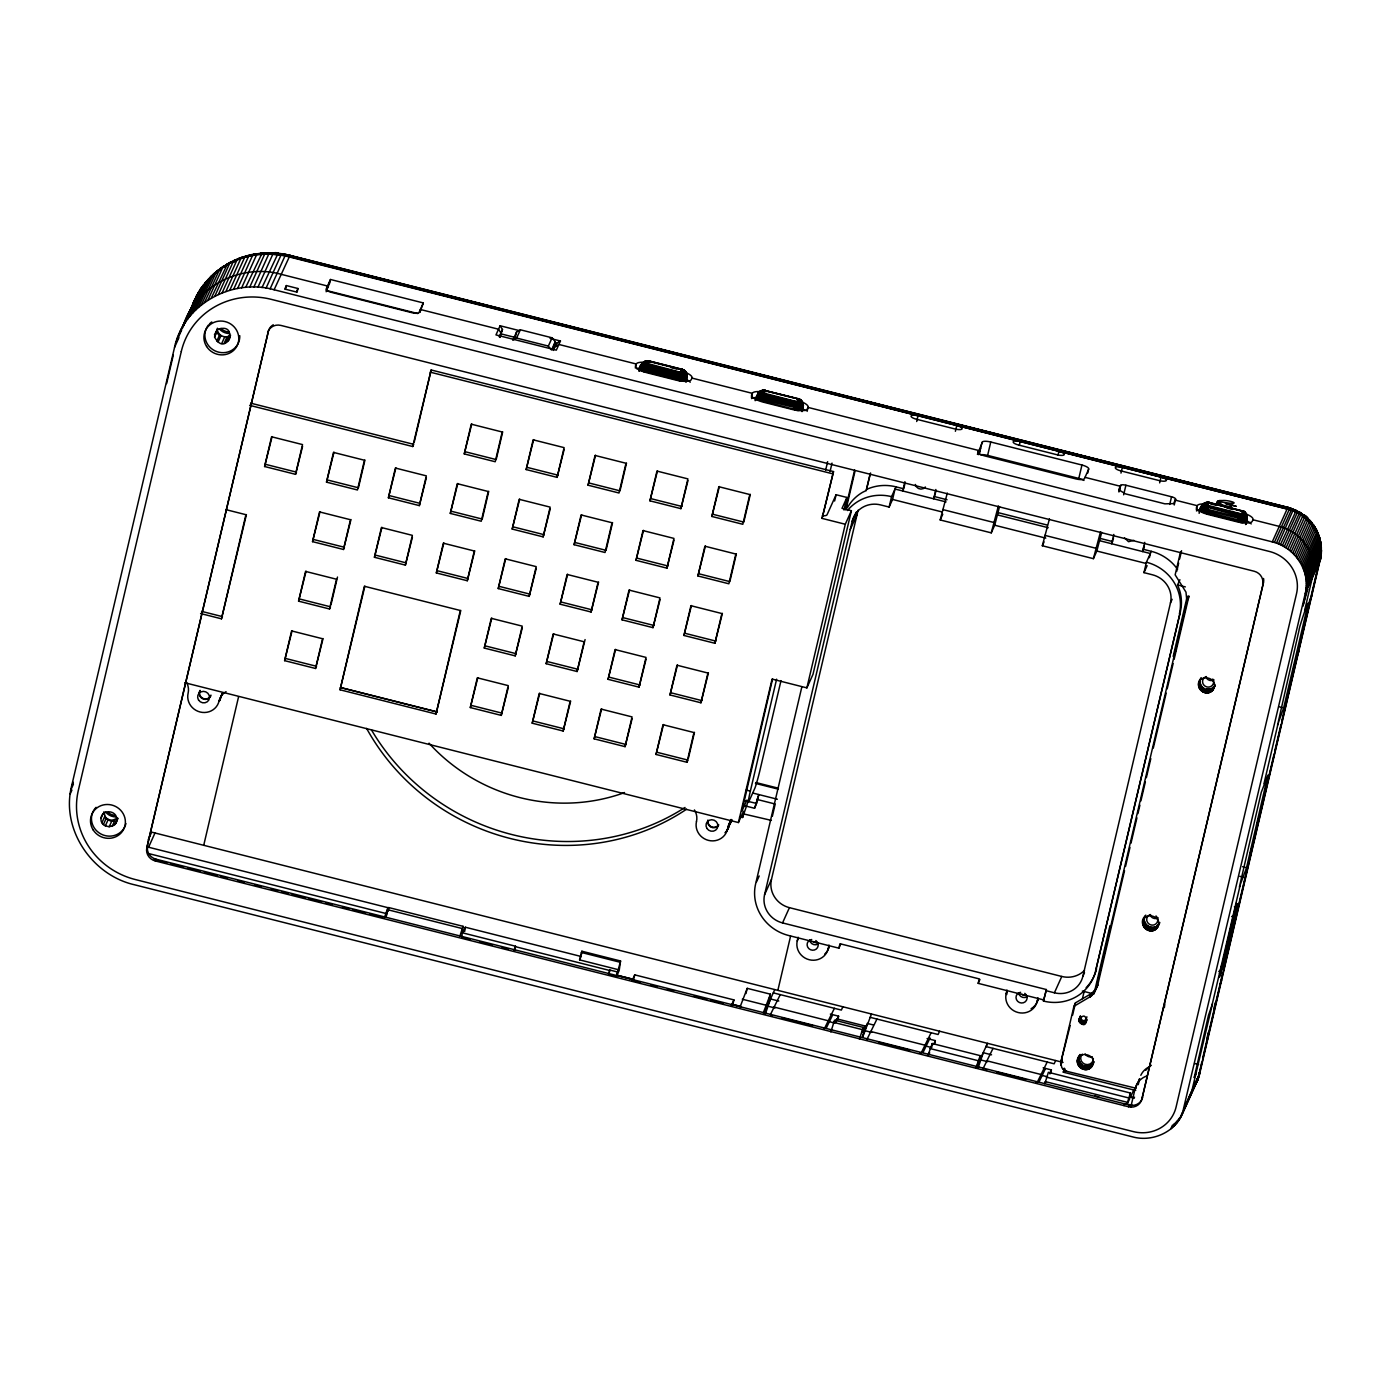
<?xml version="1.0" encoding="UTF-8"?>
<svg xmlns="http://www.w3.org/2000/svg" width="1391" height="1391" viewBox="0 0 1391 1391"><rect width="100%" height="100%" fill="white"/><g stroke="black" fill="none" stroke-linecap="round" stroke-linejoin="round"><path stroke-width="1.5" d="M1182.141 1114.504L1305.297 593.314C1310.826 570.919 1294.604 547.046 1272.504 541.934L274.114 289.763C232.54 277.835 183.595 304.194 174.553 347.35L71.584 786.176C60.717 829.192 91.98 875.182 134.51 884.78L1132.9 1136.951C1151.87 1142.063 1174.004 1132.726 1182.141 1114.504L1197.825 1079.729L1201.702 1062.446M1320.581 543.29C1317.729 532.005 1323.502 552.192 1320.094 560.643L1305.245 593.522M290.25 256.57L290.024 255.318L274.114 289.763M1320.094 560.643L1320.876 548.836L1321.154 552.453L1306.305 585.35M1320.146 540.543L1321.05 545.794L1305.993 579.125M1306.184 587.419L1321.05 554.522L1320.824 546.072L1320.841 557.269L1321.294 553.322M1321.154 544.75C1321.346 555.478 1320.615 545.568 1320.598 541.429M1199.981 1072.131L1196.99 1081.607L1192.765 1088.684M1319.85 557.061L1320.285 560.086L1320.946 556.139M1320.389 558.939L1199.129 1076.06L1198.729 1072.913M1321.05 545.794L1319.52 537.813L1320.598 542.925C1316.651 526.667 1303.576 512.862 1287.127 508.984L288.963 256.866C270.567 252.206 250.589 253.718 233.271 261.578L218.422 294.475M1290.831 509.906L1290.952 508.219L1289.214 509.558L285.19 255.475L268.915 253.736L253.823 287.12M1292.795 553.218L1307.644 520.321C1309.853 518.321 1304.306 513.679 1302.498 515.348M1194.33 1084.371L1194.208 1086.354L1199.233 1074.878M1304.115 570.971L1318.981 538.074L1317.938 532.84L1316.425 531.71M1196.99 1081.607L1196.956 1078.773M1304.741 572.97L1319.59 540.091L1317.938 532.84M1286.066 547.88L1301.385 513.244L1300.342 513.853M639.043 371.327C638.625 365.624 644.902 358.356 650.258 361.677C645.424 360.582 638.33 363.538 639.512 371.101M648.71 362.043L650.275 361.312L681.225 369.119L680.929 371.084M1199.981 509.332C1201.007 504.377 1205.493 501.525 1210.187 502.951L1241.137 510.758C1243.867 510.184 1241.867 514.948 1239.868 513.592L1206.136 504.95L1202.172 506.411L1199.946 509.871L1205.041 512.983L1237.677 521.295C1247.779 527.189 1250.909 511.801 1241.346 510.601L1210.326 502.707C1203.928 500.83 1199.146 507.054 1199.146 513.349M649.545 361.086L682.39 369.45C691.24 372.075 686.406 385.394 677.556 379.813L646.606 371.988C637.408 372.527 639.391 361.504 647.441 363.468L649.319 361.104M640.312 366.581L639.825 368.389M641.077 365.433L640.642 367.693L645.268 370.145L677.886 378.439C680.894 380.247 689.953 379.326 686.267 374.509M647.441 363.468L679.747 372.127C684.216 373.205 679.677 366.668 682.998 369.71C690.179 372.632 684.146 379.1 678.599 375.726L646.241 367.502L642.068 364.494L644.155 361.834L647.841 361.243L681.207 369.502C689.101 369.745 684.615 377.987 678.947 374.509L647.997 366.685C643.494 367.068 641.373 361.208 646.763 360.912M681.799 369.241L686.406 372.632L686.354 381.099M755.887 397.722L759.364 391.497L765.606 390.402L759.017 391.845L756.252 398.313L760.981 400.817L793.618 409.128C803.459 415.266 807.249 399.287 797.078 398.608L766.128 390.784C760.807 388.611 753.852 396.139 763.711 397.217L794.661 405.042L800.886 405.476L802.763 402.451L800.399 399.721L797.078 398.608L799.077 399.026C805.093 401.477 799.303 406.555 795.009 403.825L762.877 395.67L759.347 393.114L760.216 391.149L763.902 390.558L795.2 398.295M765.78 390.715L764.476 390.749L763.572 393.027L795.808 401.443C799.164 402.834 797.06 396.904 799.077 399.026M1200.45 508.045L1201.494 509.801L1207.058 512.097L1239.729 520.286L1245.397 520.443L1247.31 515.87L1245.919 513.575L1242.632 512.044M1242.285 510.862C1245.658 509.523 1250.3 521.451 1238.72 517.191L1207.771 509.384C1201.198 509.836 1200.989 501.786 1207.492 502.516C1210.587 506.48 1199.859 504.933 1200.311 510.48M1247.292 519.104L1246.962 515.313L1244.058 513.54M1135.578 1088.127L1066.01 1071.122L1061.855 1067.819L1060.707 1062.794L1073.922 1006.319L1091.205 996.13L1096.004 988.966L1186.923 601.503L1185.984 592.149L1175.152 574.848L1180.472 552.14M1321.363 549.932L1321.05 554.522M1321.294 553.879L1321.45 550.471M1301.663 565.146L1316.808 531.901L1316.738 530.232L1314.425 528.563C1309.296 518.53 1297.612 510.393 1287.127 508.984L1272.278 541.881M1077.416 1061.489C1077.66 1049.962 1096.786 1053.978 1092.874 1064.619C1087.658 1076.408 1071.018 1065.054 1079.677 1055.108M1142.741 922.789C1143.002 911.244 1162.128 915.278 1158.199 925.919C1153.209 937.986 1135.386 925.311 1145.349 915.73M1144.376 918.547C1142.933 926.928 1156.112 931.031 1159.503 923.137M1198.59 684.772C1198.833 673.244 1217.96 677.278 1214.047 687.919C1208.831 699.69 1192.191 688.336 1200.85 678.391M1300.672 563.268L1315.521 530.371L1315.364 527.728L1312.982 524.72L1317.433 534.144L1302.585 567.041M1291.213 551.775L1306.062 518.878L1306.062 516.722L1304.932 516.739M1217.229 501.508C1219.055 506.237 1227.992 507.628 1231.73 507.054C1228.253 505.698 1220.133 506.341 1219.942 501.751C1253.326 507.611 1217.281 494.257 1216.534 504.481M1236.077 903.472L1235.799 905.385M1308.253 520.582L1310.079 520.564L1313.226 526.789L1313.817 525.294M686.285 379.587L685.798 375.535L681.486 372.075L685.45 375.9L685.867 380.021M802.346 408.902L801.859 404.851L797.547 401.39L801.529 405.216L801.929 409.337L802.468 401.947L798.434 399.426M1246.406 521.069L1245.919 517.017L1241.607 513.557L1245.588 517.365L1245.988 521.503M1320.859 555.548L1321.207 552.749M685.085 380.334L684.807 376.161L681.242 372.232C683.537 373.953 684.668 369.571 681.938 369.623M801.146 409.667L800.886 405.476L797.304 401.547C799.999 403.32 800.66 398.122 797.269 398.817M1060.829 1062.063L1060.655 1063.541L1062.22 1060.046M1078.842 1020.107C1088.997 1005.849 1088.058 1035.478 1078.842 1020.107L1080.511 1015.882L1078.947 1019.377M1245.206 521.816L1244.945 517.626L1241.363 513.696L1242.945 514.044L1243.032 511.158M801.233 400.452L803.25 406.415L802.416 410.415M147.411 846.928L387.933 907.68L386.402 915.852M388.245 911.053L388.75 907.558L463.029 926.319L461.708 937.343L469.828 939.394M464.698 931.431L465.307 927.223L581.108 956.486L579.578 959.877L618.265 969.666L620.56 960.99L581.873 951.218L579.578 959.877M581.368 954.73L581.873 951.218M620.56 960.99L619.186 970.466L617.03 975.247L632.766 979.212L617.1 975.265L617.378 973.77L616.196 976.378L618.265 969.666M739.525 817.126A11.997 11.441 24.3 0 1 742.62 817.491L743.542 811.196L738.412 822.55L184.742 682.72M830.862 1031.931L834.548 1020.159L863.185 1027.393L862.42 1032.661L865.393 1026.071L836.756 1018.838L835.278 1022.124M979.09 454.474L979.542 451.31L978.934 452.701M931.692 1047.388L932.248 1043.528L980.22 1055.647L979.386 1061.42M1130.396 1093.03L1126.884 1104.384L1129.492 1099.342L1130.396 1093.03L1048.379 1072.305L1044.867 1083.676L1045.649 1081.92M683.972 380.525L683.433 374.996L681.016 372.266M800.034 409.841L799.495 404.312L797.095 401.582M1244.11 521.99L1243.554 516.478L1241.155 513.731M1303.576 514.74L1304.41 517.504L1305.853 518.008M1280.398 544.75L1296.29 510.41L1287.37 508.497M682.598 380.56L682.755 376.335L680.755 372.266L682.668 372.736M798.66 409.876L798.817 405.65L796.817 401.582L798.73 402.051M1242.719 522.025L1242.893 517.817L1240.876 513.748L1242.789 514.218M1298.759 651.736L1296.986 656.135L1317.155 570.362M1312.026 595.209L1310.235 599.608M1208.362 1037.025L1206.571 1041.407M1221.628 980.499L1219.855 984.88M681.016 380.439L680.425 372.249M797.078 409.771L796.504 401.564M1241.137 521.921L1240.563 513.714M1194.208 1086.354L1195.669 1081.242M1303.506 516.148L1299.072 513.853L1298.881 511.662L1301.385 513.244M1188.505 598.026L1187.079 600.79M679.312 380.195L680.095 372.197M795.374 409.51L796.156 401.512M1239.433 521.66L1240.216 513.679M1235.486 906.967L1219.333 977.299L1223.245 966.102L1237.573 903.646L1233.174 916.825L1231.626 916.443M166.607 383.603L173.284 355.14M1263.55 578.482A11.198 10.676 24.3 0 1 1263.445 582.673L1141.889 1099.099A11.198 10.676 24.3 0 1 1128.623 1106.784L155.218 860.925A11.198 10.676 24.3 0 1 146.82 847.78L268.359 331.336A11.198 10.676 24.3 0 1 273.262 324.781M146.82 847.78L268.359 331.336M285.451 289.398L286.355 285.572L297.952 288.511L297.065 292.336M200.582 613.535L221.482 618.821L245.911 514.687L225.725 509.593M221.482 618.821L246.416 514.583M264.603 466.524L271.575 436.774L302.525 444.581L295.553 474.331L264.603 466.524L272.097 436.583M326.172 291.762L327.528 286.024L281.104 274.305C240.852 262.882 193.488 286.894 182.534 328.067M329.424 283.955L330.136 280.982M203.712 845.363L238.522 696.978M295.553 474.331L302.577 446.372M284.616 660.655L291.588 630.905L322.538 638.73L315.566 668.48L284.616 660.655L292.11 630.714M298.578 601.155L305.551 571.405L336.5 579.23L329.528 608.98L298.578 601.155L306.072 571.214M312.54 541.655L319.513 511.905L350.462 519.73L343.49 549.48L312.54 541.655L320.034 511.714M326.502 482.155L333.475 452.405L364.425 460.23L357.452 489.98L326.502 482.155L333.996 452.214M315.566 668.48L323.06 638.539M330.971 604.824L337.491 577.056M343.49 549.48L350.984 519.521M364.946 460.021L358.426 487.789L327.476 479.982M419.682 312.453L420.378 309.48L498.534 329.215L500.934 332.971L499.873 337.439L502.481 329.511L500.099 325.755L495.961 334.918L556.313 350.149L560.451 341.004L550.036 338.378M340.065 689.797L364.355 586.254L460.317 610.493L436.026 714.035L340.065 689.797L364.859 586.202M374.44 557.287L381.412 527.537L412.362 535.361L405.39 565.111L374.44 557.287L381.934 527.345M388.402 497.787L395.374 468.037L426.324 475.861L419.352 505.611L388.402 497.787L395.896 467.845M249.632 405.337L412.727 446.528L431.158 369.971L833.522 471.584L822.064 518.391L845.276 524.251L851.396 510.723L842.007 508.358L846.928 497.456L836.095 494.727L827.036 514.792A7.998 2.347 13.2 0 1 822.307 515.696M414.188 442.268L431.158 369.971M405.39 565.111L412.414 537.152M419.352 505.611L426.376 477.652M436.339 572.936L443.329 543.185L474.279 550.992L467.289 580.742L436.339 572.936L443.833 542.977M450.301 513.418L457.274 483.668L488.224 491.492L481.251 521.242L450.301 513.418L457.795 483.477M464.264 453.918L471.236 424.168L502.186 431.992L495.213 461.742L464.264 453.918L471.758 423.977M515.522 336.448L516.565 331.98L520.373 329.789L552.088 337.804L555.252 341.751L552.644 349.663M384.333 917.799L387.933 907.68M436.026 714.035L460.804 610.423M467.289 580.742L474.783 550.801M488.745 491.301L482.242 519.069L451.293 511.245M502.707 431.801L496.187 459.569L465.237 451.745M470.314 707.567L477.304 677.817L508.254 685.624L501.264 715.391L470.314 707.567L477.826 677.626M484.277 648.067L491.266 618.317L522.216 626.124L515.226 655.874L484.277 648.067L491.771 618.126M498.239 588.567L505.229 558.817L536.178 566.624L529.189 596.374L498.239 588.567L505.733 558.608M512.201 529.067L519.191 499.317L550.14 507.124L543.151 536.874L512.201 529.067L519.695 499.108M526.163 469.567L533.136 439.817L564.103 447.624L557.113 477.374L526.163 469.567L533.657 439.608M555.948 346.168L556.643 343.194L560.451 341.004M501.264 715.391L508.306 687.415M515.226 655.874L522.268 627.915M529.189 596.374L536.231 568.415M543.151 536.874L550.193 508.915M557.113 477.374L564.155 449.415M532.214 723.198L539.204 693.448L570.154 701.273L563.181 731.023L532.214 723.198L539.725 693.257M546.176 663.698L553.166 633.948L584.116 641.773L577.126 671.523L546.176 663.698L553.688 633.757M560.138 604.198L567.128 574.448L598.078 582.255L591.088 612.005L560.138 604.198L567.65 574.257M574.1 544.698L581.09 514.948L612.04 522.755L605.05 552.505L574.1 544.698L581.612 514.757M588.063 485.198L595.052 455.448L626.002 463.255L619.012 493.005L588.063 485.198L595.557 455.24M635.322 367.989L636.261 364.007A14.379 4.225 13.2 0 1 643.929 362.303M563.181 731.023L570.675 701.064M577.126 671.523L585.089 639.582M591.088 612.005L598.599 582.064M612.562 522.564L606.041 550.332L575.092 542.525M626.506 463.064L620.003 490.832L589.054 483.007M514.444 950.679L515.487 946.21L462.751 932.892L465.307 927.223M594.131 738.83L601.103 709.08L632.053 716.904L625.081 746.654L594.131 738.83L601.625 708.888M608.076 679.33L615.065 649.58L646.015 657.404L639.043 687.154L608.076 679.33L615.587 649.388M622.038 619.83L629.028 590.08L659.977 597.904L653.005 627.654L622.038 619.83L629.549 589.888M636 560.33L642.99 530.58L673.94 538.404L666.95 568.154L636 560.33L643.511 530.388M649.962 500.83L656.952 471.08L687.902 478.887L680.912 508.654L649.962 500.83L657.474 470.888M685.972 382.299L687.189 377.1M625.081 746.654L632.105 718.695M639.043 687.154L646.067 659.195M653.005 627.654L660.03 599.695M666.95 568.154L673.992 540.177M680.912 508.654L687.954 480.677M656.03 754.461L663.003 724.711L693.953 732.535L686.98 762.285L656.03 754.461L663.524 724.52M669.993 694.961L676.965 665.211L707.915 673.035L700.942 702.785L669.993 694.961L677.487 665.02M683.955 635.461L690.927 605.711L721.877 613.535L714.904 643.285L683.955 635.461L691.449 605.52M697.917 575.961L704.889 546.211L735.839 554.035L728.867 583.785L697.917 575.961L705.411 546.02M711.862 516.461L718.851 486.711L749.801 494.535L742.829 524.285L711.862 516.461L719.373 486.52M608.841 974.517L609.884 970.049L617.239 971.909M751.383 397.304L752.322 393.323A14.379 4.225 13.2 0 1 759.99 391.619M755.104 400.66L758.408 392.384L762.216 390.332L764.841 390.645L761.051 390.628L757.991 394.47M755.574 400.434L758.13 393.809L763.503 392.801M633.531 979.96L634.731 974.865L733.909 999.903L733.109 1003.311M688.423 758.13L694.474 732.344M700.942 702.785L708.436 672.844M714.904 643.285L722.398 613.344M736.361 553.844L729.84 581.612L698.891 573.788M750.323 494.327L743.802 522.094L712.853 514.287M802.033 411.614L803.407 405.059L802.329 403.842M807.11 411.371L808.049 407.389A14.379 4.225 13.2 0 0 803.32 402.573M738.412 822.55L772.075 679.086L806.884 687.884L813.005 674.339L851.396 510.723M772.561 679.017L741.925 811.057L746.967 800.016M780.994 680.634L760.182 769.327A15.979 0.887 -75.8 0 1 754.722 788.558L748.827 801.633A15.979 0.887 -75.8 0 1 750.358 791.114L776.613 679.173M825.663 470.088L827.645 461.656M830.044 471.549L832.027 463.099M822.064 518.391L833.522 471.584M744.359 805.685L754.548 808.275L758.808 794.557L756.721 803.476L744.62 800.573M834.617 501.021L836.095 494.727M801.738 687.363L755.643 883.824A43.956 41.956 24.3 0 0 788.61 935.482L838.895 948.175L840.668 944.263M772.335 816.308L775.222 804.033L756.652 799.338M843.972 510.045L846.928 497.456M845.311 509.732L854.613 470.054M845.971 509.715L854.891 471.671M806.884 687.884L845.276 524.251M1179.916 579.717L1177.551 584.933L1179.464 589.819A43.956 41.956 24.3 0 1 1180.368 611.71L1095.621 970.901A43.956 41.956 24.3 0 1 1043.459 1001.051L1046.397 989.557L782.542 922.911A23.977 22.882 24.3 0 1 764.563 894.743L852.161 521.364L856.473 511.836M764.563 894.743L771.449 879.495L858.091 510.201M745.993 993.539L747.21 988.34L770.423 994.182L767.554 1005.171M847.275 507.871A43.956 41.956 24.3 0 1 862.594 492.31L866.21 490.536L870.07 474.053M866.21 490.536L870.557 472.975M765.293 1014.126L770.527 998.981L778.786 1001.051M852.161 521.364A23.977 22.882 24.3 0 1 880.607 504.916L889.127 507.054L891.561 496.657L895.995 486.85L903.733 488.797L905.037 483.216M889.127 507.054L892.57 499.439L895.004 489.023L946.071 501.925M777.847 990.375L790.592 936.108M916.704 421.508L918.043 415.77A6.399 1.878 13.2 0 0 911.07 415.944A6.399 1.878 13.2 0 0 916.478 419.247L955.165 429.019A6.399 1.878 13.2 0 0 962.137 428.845A6.399 1.878 13.2 0 0 956.73 425.542L955.391 431.28M824.62 954.226A15.979 15.249 24.3 0 0 829.158 946.61L828.184 948.784A15.979 15.249 24.3 0 1 809.214 959.738A15.979 15.249 24.3 0 1 797.234 940.959L798.104 937.238M902.742 490.971L904.932 481.686M935.882 489.493L933.691 498.795L935.987 491.04M828.184 948.784L829.053 945.063M838.895 948.175L839.955 943.724L979.229 978.899L978.186 983.35L1043.946 999.973M999.555 506.55L994.704 525.224L991.261 532.857L940.194 519.956L947.306 493.057M836.061 1021.811L836.756 1018.838M837.747 1019.881L838.617 1016.178L830.357 1014.091M977.421 454.37L982.568 441.729A7.998 2.347 13.2 0 1 990.757 442.008L1081.955 465.029A7.998 2.347 13.2 0 1 1088.701 468.541L1087.797 472.992M978.377 454.631L980.655 448.163M979.334 453.744L982.046 442.234M980.429 454.787A7.998 2.347 13.2 0 1 987.627 455.396L990.757 442.008M863.255 1034.382L862.559 1037.356L871.479 1014.039M864.698 1029.044L865.393 1026.071M991.261 532.857L998.373 505.959M1019.29 445.381L1020.177 441.556A6.399 1.878 13.2 0 0 1013.204 441.747A6.399 1.878 13.2 0 0 1018.612 445.05L1057.299 454.822A6.399 1.878 13.2 0 0 1064.271 454.631A6.399 1.878 13.2 0 0 1058.864 451.327L1057.977 455.153M1101.689 532.353L1096.838 551.027L1093.396 558.66L1042.328 545.759L1049.457 518.86M929.24 1054.1L929.588 1052.622L928.214 1055.665M934.474 1044.311L935.343 1040.607L927.084 1038.521M1083.989 480.434A7.998 2.347 13.2 0 0 1078.807 478.417L1081.955 465.029M1093.396 558.66L1100.524 531.762M1055.63 1060.533L1054.152 1063.802L986.063 1046.606L987.54 1043.337L976.186 1067.784M978.099 1067.819L983.315 1052.726L991.557 1054.813M1120.972 473.096L1122.328 467.359A6.399 1.878 13.2 0 0 1115.339 467.532A6.399 1.878 13.2 0 0 1120.746 470.853L1159.433 480.625A6.399 1.878 13.2 0 0 1166.406 480.434A6.399 1.878 13.2 0 0 1161.016 477.13L1159.659 482.868M1118.92 491.979L1120.659 485.372A4.799 1.408 13.2 0 1 1125.893 485.233L1171.535 496.778A4.799 1.408 13.2 0 1 1175.586 499.247L1174.23 504.985M1119.303 491.11L1120.659 485.372M1031.079 1008.753A15.979 15.249 24.3 0 0 1038.086 999.381L1037.095 1001.555A15.979 15.249 24.3 0 1 1018.125 1012.526A15.979 15.249 24.3 0 1 1006.145 993.748L1007.014 990.027M1113.843 534.44L1111.67 543.742L1150.357 553.514L1149.383 557.687M1099.29 540.612L1111.67 543.742L1113.513 537.848M1123.65 494.813L1125.893 485.25M1037.095 1001.555L1037.964 997.851M1144.776 542.351L1142.62 551.566L1144.393 546.002L1143.402 548.176M1043.459 1001.051L1046.397 989.557M1045.91 990.635L1054.413 992.791A23.977 22.882 24.3 0 0 1082.859 976.343L1170.457 602.964A23.977 22.882 24.3 0 0 1152.496 574.796L1143.976 572.64L1146.41 562.225L1151.331 551.34L1143.593 549.375M1169.744 504.429L1171.535 496.778M1050.535 1073.626L1051.405 1069.922L1043.146 1067.836M1070.166 1025.55L1060.707 1062.794M1072.583 1015.221L1075.486 1002.841L1092.196 993.087L1096.803 987.523M1176.716 571.371L1178.664 563.112M1179.62 558.973L1181.568 550.714M1135.786 1090.214A7.998 7.633 24.3 0 1 1133.717 1089.97L1063.315 1072.183L1064.254 1068.149M1196.312 509.662L1197.251 505.698A14.379 4.225 13.2 0 1 1204.902 503.994M1082.459 998.651L1084.371 990.496M1200.05 510.845L1202.467 504.55L1205.475 504.064M1200.468 510.41L1201.737 505.663L1204.989 503.246L1200.868 507.385M1095.621 970.901L1180.368 611.71M1086.875 1016.786L1085.919 1020.855L1080.685 1020.994M1094.456 991.922L1110.001 925.624M1173.187 656.378L1187.271 596.183M1097.412 986.375L1124.537 870.662M1125.528 866.437L1129.979 847.415M1130.987 843.189L1136.934 817.821M1137.925 813.596L1139.907 805.146M1140.898 800.903L1145.367 781.898M1146.358 777.656L1150.809 758.634M1153.295 748.08L1166.18 693.118M1167.171 688.893L1173.135 663.542M1174.126 659.317L1188.766 596.861M1217.647 501.021L1216.951 503.994L1220.116 503.299M1217.734 503.646L1218.429 500.656M1218.812 503.403L1219.507 500.43M1219.246 504.742L1219.942 501.751M1219.803 504.464L1220.829 500.325M1245.588 524.529L1246.545 519.695M1246.075 524.303L1246.945 517.956M1130.866 1106.784L1135.108 1088.701L1139.629 1078.686L1138.238 1084.632M1141.889 1099.099L1263.445 582.673M1195.843 1074.095L1194.173 1077.66L1208.501 1015.204L1212.413 1004.006L1191.287 1093.256L1184.906 1106.106M1212.222 1004.319L1240.077 885.615M1263.967 783.724L1277.964 724.085M1304.602 610.562L1312.235 578.065C1317.92 555.531 1301.541 531.432 1279.268 526.407L1252.961 519.765A14.379 4.225 13.2 0 0 1246.006 513.975M1283.65 707.932L1306.792 609.275C1312.217 588.254 1298.446 629.062 1299.09 630.036L1277.547 725.094L1283.65 707.932L1279.668 706.924M1246.527 867.723L1267.914 775.135L1261.237 792.418L1239.381 887.006L1246.527 867.723L1242.563 866.715M1206.884 1038.573L1208.362 1032.244M1213.821 1009.014L1215.299 1002.668M1229.175 943.533L1230.67 937.204M1249.987 854.839L1251.483 848.51M1256.925 825.28L1258.42 818.934M1265.358 789.375L1266.836 783.029M1293.091 671.105L1294.586 664.759M1308.462 605.624L1309.939 599.295M1202.693 1058.238L1222.515 973.752M1223.506 969.527L1230.931 937.847M1231.922 933.622L1237.868 908.288M1238.859 904.063L1253.239 842.807M1254.23 838.582L1258.681 819.577M1261.168 809.023L1274.052 754.113M1275.043 749.888L1280.989 724.537M1281.98 720.312L1286.432 701.307M1287.423 697.082L1289.405 688.632M1290.396 684.407L1296.342 659.073M1318.146 566.137L1320.129 557.704M1199.894 1071.522L1320.302 558.33M646.606 371.988L648.797 364.303L644.902 371.501M677.556 379.813L679.747 372.127M762.668 401.321L764.859 393.618L760.981 400.817M793.618 409.128L795.808 401.443M1206.727 513.47L1208.918 505.785L1205.041 512.983M1237.677 521.295L1239.868 513.592M214.44 334.762L217.379 329.615C240.069 321.06 226.507 358.965 214.562 337.057L217.396 328.224M696.474 821.594A15.979 15.249 24.3 0 0 708.471 840.39A15.979 15.249 24.3 0 0 727.423 829.419L729.979 822.237A11.997 11.441 24.3 0 1 731.04 819.455M727.423 829.419L729.979 822.237M1296.29 510.41L1295.786 511.314M385.585 917.434L388.75 907.558M459.865 936.195L463.029 926.319M740.099 1006.91L747.21 988.34M763.311 1012.787L770.423 994.182M859.464 1039.199L863.185 1027.393M862.507 1036.73L867.236 1023.411L873.444 1024.976M928.336 1054.308L932.248 1043.528M975.769 1068.34L980.22 1055.647M643.355 370.928L647.876 363.973L644.781 365.503L641.999 370.302M759.416 400.243L763.937 393.288L760.842 394.818L758.06 399.617M1203.476 512.41L1207.997 505.437L1204.902 506.985L1202.12 511.784M192.723 305.446L190.393 310.645L191.071 309.637M101.021 818.221C101.908 809.51 115.627 809.736 116.757 818.325C118.461 829.314 99.769 829.227 101.021 818.221L103.23 813.318M640.921 369.641L642.955 365.972L647.65 363.833C644.659 365.346 646.606 359.313 648.78 361.33L646.154 361.017L644.068 362.616M514.044 950.366L515.487 946.21M757 398.974L759.017 395.287L763.711 393.149C760.981 394.714 762.303 388.976 764.476 390.749L763.433 390.349M608.441 974.222L609.884 970.049M1201.059 511.123L1203.093 507.437L1207.788 505.316C1202.502 505.368 1211.735 500.673 1208.501 502.429C1204.137 501.16 1203.737 507.611 1208.431 507.124L1239.381 514.948C1243.05 517.782 1248.023 511.279 1242.059 511.106M640.19 368.998L642.346 365.433L647.51 363.712C640.347 362.269 640.103 369.189 647.284 369.241L678.234 377.065C681.573 379.726 690.927 376.318 685.189 372.649L685.224 373.883M756.252 398.313L758.425 394.748L763.572 393.027C756.009 391.462 754.704 400.139 762.998 399.947L798.886 408.485L802.503 407.546L803.389 405.581L802.224 402.573M1199.164 1074.252L1197.112 1079.486M1198.173 1078.755L1199.233 1075.486M647.354 364.442L646.832 364.199M763.416 393.757L762.894 393.514M1207.475 505.907L1206.971 505.681M1199.877 1073.296L1184.836 1106.732M649.371 361.347L644.989 361.312L642.329 363.068L640.712 370.354M419.995 312.106L423.333 302.942L330.484 279.487L326.485 290.493L417.787 313.549M201.121 290.371L199.313 291.275L191.871 306.368M192.254 305.881L195.192 298.613L196.809 297.465M1197.182 1080.164L1198.294 1077.556M1197.147 1080.79L1198.277 1078.164M195.192 298.613L193.245 302.699M179.682 332.501L197.922 294.318L196.183 297.813M176.727 339.787L196.931 295.101M183.369 325.564L199.313 291.275M175.544 343.542L181.647 329.997M183.403 326.137L186.029 320.33M187.768 316.452L189.524 312.575M185.472 322.225L200.321 289.345L205.416 283.955L200.6 288.824M174.553 347.35L178.917 337.683M187.75 319.026L202.877 285.624M190.184 315.913L205.312 282.529L216.527 272.532L208.511 280.808M192.775 312.958L207.624 280.06L211.049 277.922M195.522 310.106L210.371 277.226L213.71 275.157M198.426 307.411L213.275 274.514L215.883 272.601M201.452 304.855L216.3 271.958L220.161 270.08M204.616 302.456L219.743 269.072L226.368 265.594M207.902 300.213L223.012 266.829L229.654 263.594M211.293 298.126L227.515 263.751M214.805 296.213L229.932 262.829L231.445 261.699L234.279 262.221M222.108 292.91L236.957 260.013L240.069 258.57M225.898 291.519L241.008 258.135L244.207 257.474M229.741 290.319L244.851 256.935L246.555 255.857L248.38 256.657M233.653 289.311L248.763 255.927L250.015 254.901L256.24 255.37M214.562 337.057L217.518 330.519C218.77 336.153 226.124 338.865 230.558 335.179L227.602 341.699M237.618 288.493L252.727 255.109L255.405 254.57M216.822 341.108L219.761 334.57M241.634 287.85L256.726 254.483L262.169 253.006L263.421 253.91M218.057 342.099L221.013 335.561M245.668 287.415L262.169 253.006M221.76 343.421L224.716 336.883M224.125 343.334L227.081 336.796M249.737 287.172L264.603 254.275C274.723 249.719 239.339 257.909 237.218 259.526M225.62 342.881L228.576 336.344M228.68 340.621L230.158 337.352M257.909 287.259L272.758 254.362C273.992 249.824 285.12 256.014 273.471 253.179M261.995 287.607L278.148 253.197M266.064 288.128L281.156 254.744L282.13 253.718L282.756 255.04M270.115 288.859L285.19 255.475L285.955 254.449L286.476 255.266L273.245 253.492M286.355 285.572L284.772 289.067L296.387 291.988L297.952 288.511M71.584 786.176L73.34 782.298M70.785 790.018L73.41 784.228M70.176 793.931L71.932 790.053M330.484 279.487L326.155 289.067A6.399 1.878 13.2 0 0 331.545 292.388L412.032 312.714A6.399 1.878 13.2 0 0 419.004 312.523L423.333 302.942M327.215 288.859L328.693 285.59M101.96 822.69L104.899 816.152L103.96 811.683M103.386 824.567L106.342 818.03L104.899 816.152M105.316 825.958L108.255 819.421L106.342 818.03M109.124 826.915L112.08 820.394L117.696 818.099L114.74 824.637M112.184 826.341L115.14 819.803M115.696 823.455L117.905 818.551M148.228 839.764L151.671 832.148L1063.054 1062.411M148.437 847.519L154.957 833.053M186.046 681.555A15.979 15.249 24.3 0 1 188.115 693.205A15.979 15.249 24.3 0 0 200.095 712.001A15.979 15.249 24.3 0 0 219.065 701.029L220.63 697.534A15.979 15.249 24.3 0 1 219.204 701.255M219.395 700.821A15.979 15.249 24.3 0 0 220.821 697.1L222.595 693.187M155.218 860.925L156.001 859.186A11.198 10.676 24.3 0 1 147.602 846.041M329.528 608.98L330.502 606.806L299.552 598.982M412.727 446.528L413.701 444.338L250.623 403.147M499.213 336.761L502.481 329.511M516.565 331.98L512.827 340.256L516.617 338.065L520.373 329.789M555.252 341.751L551.514 350.028L548.35 346.081L552.088 337.804M553.375 350.445L556.643 343.194M685.015 372.284A14.379 4.225 13.2 0 1 691.97 378.074L691.292 379.604A14.379 4.225 13.2 0 1 675.591 380.004L647.737 372.962A14.379 4.225 13.2 0 1 635.565 365.52L636.261 364.007L558.886 344.464L555.096 346.655M686.98 762.285L687.954 760.112L657.004 752.288M632.175 980.533L634.731 974.865M850.249 529.536L857.134 514.287M725.372 832.427A15.979 15.249 24.3 0 0 729.197 825.506L731.857 819.629A15.979 15.249 24.3 0 1 728.032 826.532M748.462 800.294L742.62 817.491M754.548 808.275L755.991 805.076M756.53 881.859L759.19 875.982M940.194 519.956L942.768 514.235M731.353 1005.571L733.909 999.903M782.542 922.911L789.427 907.662A23.977 22.882 24.3 0 1 771.449 879.495M764.424 1012.474L774.752 989.61M770.405 1014.648L780.247 994.635M1042.328 545.759L1044.05 541.951M834.409 1008.301L824.567 1028.314A3.999 1.182 13.2 0 1 824.081 1028.662M836.269 1021.377L838.617 1016.178M842.842 1006.806L841.364 1010.075L773.274 992.861M1088.701 469.167L1084.424 478.643A7.998 2.347 13.2 0 1 1075.695 478.869L984.515 455.848A7.998 2.347 13.2 0 1 977.751 451.71L978.342 450.406L808.032 407.407L807.354 408.919A14.379 4.225 13.2 0 1 791.653 409.319L763.798 402.277A14.379 4.225 13.2 0 1 751.644 394.835L752.322 393.34L691.97 378.091M876.956 1019.064L867.115 1039.077A3.999 1.182 13.2 0 0 867.236 1039.564M909.192 1050.918L909.575 1050.031M931.135 1032.731L921.294 1052.744A3.999 1.182 13.2 0 1 919.799 1053.23M1085.015 477.339L1120.259 486.241L1118.694 489.736L1125.441 493.857L1164.893 503.838L1173.621 503.612L1175.586 499.247M1143.976 572.64L1147.123 565.668M939.568 1031.235L938.09 1034.504L870.001 1017.29M933.604 1044.467L935.343 1040.607M978.186 983.35L979.96 979.438M1170.457 602.964L1172.109 599.33M1187.253 599.347L1188.836 595.852M1187.184 600.077L1188.766 596.583M977.212 1066.219L978.203 1064.045M993.035 1048.362L983.194 1068.375A3.999 1.182 13.2 0 0 983.298 1068.879M1174.039 654.483L1175.76 650.675M1252.961 519.765L1252.265 521.295A14.379 4.225 13.2 0 1 1236.582 521.695L1208.709 514.653A14.379 4.225 13.2 0 1 1196.556 507.211L1197.251 505.698L1175.186 500.117M1054.413 992.791L1061.785 976.465A23.977 22.882 24.3 0 0 1084.511 970.379M1198.99 682.564L1201.198 677.73M1198.642 684.024L1200.346 679.799M1198.607 685.52L1200.155 681.294M1198.694 686.285L1200.172 682.042M1198.868 687.015L1200.277 682.79M1199.112 687.745L1200.45 683.537M1199.425 688.441L1200.694 684.268M1199.807 689.119L1201.007 684.963M1200.259 689.745L1201.389 685.624M1200.763 690.336L1201.841 686.267M1025.254 1080.216L1025.654 1079.346L996.756 1072.044M1201.337 690.875L1202.346 686.858M1201.946 691.362L1202.902 687.397M1202.606 691.796L1203.511 687.884M1203.302 692.144L1204.171 688.302M1204.015 692.457L1205.597 688.962L1210.935 689.014L1214.986 685.78M1204.78 692.683L1206.345 689.188M1205.545 692.84L1207.11 689.345M1206.31 692.909L1207.892 689.432M1274.365 542.455L1289.214 509.558M1207.092 692.927L1208.675 689.432M1207.875 692.857L1209.44 689.38M1208.623 692.718L1210.205 689.24M1276.416 543.116L1291.265 510.236L1293.682 509.228M1209.37 692.509L1210.935 689.014M1210.083 692.231L1211.648 688.736M1210.761 691.883L1212.326 688.389M1082.859 976.343L1084.511 972.709M1211.387 691.466L1212.969 687.989M1211.978 690.997L1213.561 687.502M1278.416 543.898L1293.074 510.341M1212.517 690.475L1214.1 686.98M1213.004 689.884L1215.334 685.12M1047.197 1062.046L1037.356 1082.059A3.999 1.182 13.2 0 1 1035.878 1082.546M1073.922 1006.319L1075.486 1002.841M1282.328 545.707L1297.194 512.81L1298.481 512.896M1284.223 546.75L1299.072 513.853M1049.666 1073.765L1051.405 1069.922M1287.84 549.097L1302.689 516.2M1289.561 550.401L1304.41 517.504M1078.912 1020.872L1080.424 1016.63M1089.379 997.382L1090.944 993.887M1090.005 996.999L1091.587 993.504M1079.12 1021.603L1080.477 1017.377M1090.614 996.582L1092.196 993.087M1060.672 1064.289L1062.237 1060.794M1079.468 1022.281L1080.685 1018.108M1091.205 996.13L1092.77 992.652M1091.761 995.66L1093.343 992.183M1060.759 1065.019L1062.324 1061.542M1079.938 1022.889L1081.033 1018.803M1092.3 995.156L1094.387 991.157M1093.291 994.078L1094.856 990.601M1093.743 993.504L1095.725 989.436M1096.004 988.966L1097.76 984.776L1094.543 992.305M1080.529 1023.411L1081.52 1019.412M1081.207 1023.811L1082.094 1019.916M1081.937 1024.072L1083.519 1020.577L1087.119 1019.742L1085.554 1023.22M1294.308 554.731L1309.157 521.851L1306.062 518.878M1082.72 1024.176L1084.284 1020.698M1083.485 1024.159L1085.067 1020.664M1084.232 1023.985L1085.815 1020.49M1295.751 556.33L1310.6 523.433M1084.928 1023.672L1086.51 1020.177M1063.315 1072.183L1064.897 1068.705M1297.108 557.982L1311.956 525.085L1312.096 522.964L1310.948 522.46M1298.377 559.686L1313.226 526.789M1299.559 561.46L1314.425 528.563M1077.608 1059.994L1080.025 1054.448M1077.469 1060.742L1079.051 1057.247M1077.434 1062.237L1078.999 1057.995M1077.538 1063.002L1079.016 1058.76M1077.695 1063.732L1079.103 1059.507M1077.938 1064.463L1079.277 1060.255M1142.933 921.294L1145.767 915.104M1078.251 1065.158L1079.52 1060.968M1078.634 1065.836L1079.833 1061.681M1142.759 923.537L1144.341 920.042M1142.863 924.285L1144.428 920.807M1303.402 568.989L1318.251 536.091M1079.086 1066.462L1080.216 1062.341M1143.037 925.032L1144.602 921.538M1143.28 925.763L1144.845 922.268M1079.59 1067.053L1080.668 1062.985M1143.593 926.458L1145.158 922.963M1080.164 1067.592L1081.172 1063.559M1143.976 927.119L1145.541 923.641M1080.772 1068.079L1081.729 1064.115M1144.41 927.762L1145.993 924.267M1081.433 1068.497L1082.354 1064.584M1144.932 928.353L1146.497 924.859M1082.128 1068.862L1082.998 1065.019M1145.488 928.892L1147.071 925.398M1305.262 575.005L1320.111 542.107M1082.859 1069.157L1084.424 1065.68L1090.474 1065.454L1094.161 1061.837L1091.831 1066.601M1146.097 929.379L1147.679 925.884M1305.68 577.056L1320.528 544.159M1083.606 1069.383L1085.171 1065.906M1146.758 929.797L1148.34 926.319M1084.371 1069.54L1085.936 1066.062M1147.453 930.162L1149.036 926.667M1085.136 1069.627L1086.719 1066.149M1148.184 930.457L1149.748 926.98M1306.201 581.195L1321.05 548.297M1085.919 1069.644L1087.501 1066.149M1148.931 930.683L1150.496 927.206M1086.701 1069.575L1088.266 1066.08M1306.305 583.264L1321.154 550.367M1149.696 930.84L1151.279 927.362M1087.449 1069.436L1089.031 1065.941M1150.479 930.927L1152.044 927.432M1088.197 1069.227L1089.762 1065.732M1088.91 1068.949L1090.474 1065.454M1151.244 930.927L1152.826 927.449M1089.588 1068.601L1091.153 1065.106M1152.026 930.875L1153.591 927.38M1305.975 589.471L1320.824 556.574M1090.214 1068.184L1091.796 1064.689M1305.662 591.505L1320.511 558.608M1090.805 1067.714L1092.387 1064.219M1152.791 930.735L1154.356 927.241M1091.344 1067.175L1092.926 1063.698M1153.522 930.509L1155.104 927.032M1154.234 930.231L1155.817 926.754M1154.913 929.883L1156.495 926.406M1155.556 929.484L1157.121 925.989M1156.147 928.997L1157.712 925.519M1156.669 928.475L1158.251 924.998M1157.156 927.901L1158.738 924.406M1157.573 927.275L1159.781 922.442M1123.98 1105.602L1124.763 1103.863M1134.326 1098.177L1130.448 1097.203L1133.717 1089.97M1128.623 1106.784L1129.405 1105.045A11.198 10.676 24.3 0 0 1142.672 1097.36M1170.735 1128.988L1172.491 1125.128M1172.335 1127.649L1174.074 1123.789M1173.848 1126.241L1175.586 1122.363M1175.291 1124.745L1177.029 1120.885M1176.647 1123.198L1178.386 1119.32M1177.916 1121.563L1179.672 1117.703M1188.401 1098.351L1191.896 1090.614M1179.116 1119.894L1182.611 1112.157M1184.315 1108.731L1199.164 1075.834M1180.211 1118.155L1198.538 1077.799M797.234 940.959L798.208 938.786M1006.145 993.748L1007.136 991.557A15.979 15.249 24.3 0 0 1006.754 994.548M1197.825 1079.729L1195.721 1083.919M826.254 1028.14L832.427 1015.378M922.981 1052.57L930.04 1037.999M1039.06 1081.868L1045.215 1069.123M233.271 261.578L234.992 259.978L237.079 260.273M196.287 296.092L198.861 291.693M759.521 393.027L760.147 391.932M646.798 362.686L648.38 360.964L649.719 361.399M766.128 390.784L797.286 398.435M1210.396 502.777L1209.44 502.568M1164.806 1004.093L1164.337 1007.675M1287.579 508.098L1288.275 507.489L285.416 255.075M268.915 253.736C272.792 251.076 268.811 255.979 264.846 253.788M642.364 363.886L643.059 362.79M198.218 292.666L201.399 287.972M199.835 290.928L206.598 281.382M200.443 290.615L204.755 284.181M200.321 289.345L203.66 284.772M1145.732 1070.288L1149.401 1066.497M645.354 362.582L648.901 360.999M761.416 391.897L763.572 390.21L765.45 390.662M202.599 286.129L206.094 281.695M205.033 283.034L209.172 278.426M207.172 281.121L212.44 275.401M763.363 391.149L765.12 390.645M640.729 365.903L641.929 365.155M207.624 280.06L211.884 275.627M210.65 276.722L214.753 272.949M210.371 277.226L215.292 272.74M213.553 274.027L217.761 270.41M213.275 274.514L218.265 270.219M216.579 271.471L221.395 267.854M216.3 271.958L221.934 267.75M219.465 270.045L225.742 265.525L223.725 266.064M220.074 268.637L224.142 265.82M219.743 269.072L224.629 265.629M219.465 269.558L225.168 265.542M1133.787 540.334L1128.536 541.708L1124.537 537.848M223.012 266.829L228.489 263.508M222.751 267.315L232.453 261.647M1150.027 1066.062L1151.348 1065.297M226.733 264.325L231.445 261.699M226.42 264.742L231.932 261.63M1207.962 502.707L1209.179 502.794M866.697 489.441L868.106 488.763A43.956 41.956 24.3 0 1 895.995 486.85M230.245 262.412L235.462 259.926M229.932 262.829L235.966 259.961M229.654 263.316L236.505 260.065M234.175 260.36L239.078 258.396M233.532 261.091L239.565 258.43M758.443 393.201L757.452 395.809L761.799 398.104L794.313 406.381L801.233 406.868L803.216 404.207L798.973 399.008M624.524 792.522L620.873 793.896A175.84 167.789 24.3 0 1 431.714 746.115L429.071 743.159M237.861 258.813L242.364 257.074M237.531 259.126L250.78 254.936M1206.866 502.638L1209.509 502.812M241.617 257.422L246.555 255.857M1308.218 518.669L1306.914 518.53L1308.757 520.46M1205.893 502.655L1208.918 502.812L1207.492 502.516M245.442 256.24L250.38 254.866M289.902 255.335L1288.275 507.489M249.667 255.022L254.275 254.066M249.041 255.527L255.005 254.31M253.597 254.205L259.23 253.962M253.284 254.414L258.882 253.701M252.988 254.709L262.777 253.266M1134.813 1088.197L1136.325 1087.988M257.283 253.771L262.464 253.092M1207.197 502.62L1208.449 502.986L1204.293 503.316L1203.632 506.063L1239.068 515.974C1243.85 519.121 1249.396 512.479 1242.285 511.227M1243.137 511.175L1241.798 510.984L1243.919 512.514M261.578 253.127L266.429 252.849M261.299 253.336L266.689 253.04M261.039 253.649L266.968 253.318M647.354 361.034L648.415 361.434C643.807 359.452 643.737 366.198 648.31 365.642L679.26 373.466C682.685 376.3 687.936 369.971 682.146 369.763M681.955 372.927L647.945 364.651M798.017 402.242L764.007 393.966M1242.076 514.392L1208.066 506.133M265.611 252.884L270.393 252.797M265.351 253.092L270.636 252.988M265.09 253.388L270.862 253.266M1319.59 540.091L1317.903 534.492L1319.155 537.43M269.906 252.727L274.966 253.771L269.159 253.336M269.663 252.832L274.566 253.127M269.402 253.04L274.775 253.405M744.046 814.031L771.379 820.394M273.714 252.988L278.513 253.44M277.748 253.318L282.286 253.788L277.539 253.527M646.919 361.312L648.328 361.521L647.076 361.156M1207.562 504.95C1200.085 503.299 1200.12 510.775 1207.423 510.723L1243.015 519.226L1246.023 518.721L1247.275 516.374L1243.867 511.523M797.999 398.939L800.486 399.999M281.973 253.736L286.216 254.483M281.782 253.84L286.32 254.657M281.591 254.049L286.407 254.918M1293.282 511.001L1297.194 512.81M765.38 390.419L766.215 391.671L764.772 391.358M285.781 254.553L290.18 255.527M285.607 254.762L290.232 255.788M682.303 369.884L685.172 371.136L686.163 373.24M798.225 399.078C804.033 399.53 798.712 405.476 795.322 402.781L764.372 394.974C759.851 395.583 759.851 388.715 764.389 390.836L763.137 390.471M1242.424 511.366L1243.71 511.662M741.212 1006.615L731.944 1004.267L740.064 1006.319M289.763 255.457L1288.396 507.889M289.589 255.683L1293.613 509.575M1210.379 503.159L1241.328 510.966M670.792 367.554L676.982 369.119M1210.292 503.82L1216.482 505.385M1226.792 507.993L1232.982 509.558M500.099 325.755L518.826 330.484M987.627 455.396L1078.807 478.417M501.438 333.979L516.026 337.665M516.617 338.065L548.35 346.081M934.682 496.622L947.062 499.752M998.129 512.636L1047.162 525.033M1100.264 538.439L1112.644 541.568M997.138 514.826L1048.223 527.711M430.167 372.145L832.531 473.775M942.629 509.541L993.696 522.442M1044.78 535.344L1095.847 548.245M892.57 499.439L941.585 511.818M994.704 525.224L1045.771 538.126M1096.838 551.027L1145.871 563.407M1177.551 584.933L1185.323 586.898M527.154 467.376L558.104 475.2M650.953 498.656L681.903 506.463M265.577 464.351L296.526 472.158M389.376 495.613L420.325 503.438M513.192 526.876L544.142 534.7M636.991 558.156L667.941 565.963M313.514 539.482L344.464 547.289M375.414 555.113L406.381 562.938M437.33 570.745L468.28 578.569M499.23 586.376L530.18 594.2M561.129 602.025L592.079 609.832M623.029 617.656L653.979 625.463M684.928 633.288L715.878 641.112M485.268 645.893L516.217 653.7M547.167 661.525L578.117 669.332M609.067 677.156L640.016 684.981M670.966 692.788L701.916 700.612M201.556 611.362L222.473 616.63M1239.833 876.33L1243.797 877.338M285.607 658.482L316.557 666.306M471.306 705.393L502.255 713.2M533.205 721.025L564.155 728.832M595.105 736.656L626.054 744.481M755.817 782.524L778.438 788.228M1235.817 903.559L1237.364 903.941M755.435 783.394L778.056 789.097M1234.356 906.828L1235.903 907.21M1235.069 908.81L1236.616 909.21M341.056 687.623L437 711.844M340.343 687.554L437.052 711.983M746.15 790.053L750.358 791.114M752.67 793.009L777.378 799.234M1223.732 964.102L1222.185 963.702L1219.455 973.317L1221.002 973.717M1218.742 971.335L1220.29 971.718M789.427 907.662L1061.785 976.465M1082.354 991.053L1093.969 993.991M1194.591 1063.472L1198.573 1064.48M108.255 819.421L112.08 820.394M581.316 952.452L620.003 962.224M773.848 1007.014L828.01 1020.698M870.557 1031.444L924.719 1045.128M986.636 1060.759L1040.798 1074.443M387.759 909.731L462.038 928.493M742.29 999.225L765.502 1005.084M833.574 1022.35L862.194 1029.583M768.788 1006.406L774.978 1007.971M828.619 1021.516L834.809 1023.08M865.498 1030.835L871.688 1032.4M925.345 1045.945L931.535 1047.51M981.577 1060.151L987.766 1061.716M1041.407 1075.26L1047.597 1076.825M1046.223 1077.103L1128.24 1097.829M929.988 1048.536L977.96 1060.655M149.028 853.657L385.377 913.348M515.296 946.645L609.693 970.483M1045.18 1081.572L1127.197 1102.281M1094.821 1095.917L1098.96 1096.96M1125.771 1103.741L1132.43 1105.428M156.001 859.186L1129.405 1105.045M781.916 1017.795L812.866 1025.602M878.625 1042.224L907.523 1049.51M154.262 859.69L166.816 862.855M170.989 863.915L183.542 867.08M187.733 868.14L200.287 871.305M204.46 872.366L217.013 875.548M221.186 876.591L227.463 878.173M237.931 880.816L244.207 882.416M254.657 885.041L260.934 886.641M271.384 889.266L277.661 890.866M281.851 891.909L288.128 893.509M292.301 894.552L304.855 897.734M309.045 898.777L321.582 901.959M325.772 903.002L332.049 904.602M342.499 907.245L348.776 908.827M352.966 909.87L365.503 913.052M369.693 914.113L382.247 917.278M479.965 941.968L492.136 945.028M502.273 947.601L508.358 949.131M610.684 974.987L614.353 975.908M634.244 981.055L640.434 982.62M650.779 985.228L657.091 986.81M667.419 989.418L673.627 990.983M694.161 996.182L706.68 999.347M710.679 1000.355L723.216 1003.52M1314.008 526.911L1315.364 527.728M1291.039 508.41L1288.066 507.454L1291.039 508.654M797.165 399.478L798.364 399.2M681.225 369.119L682.146 369.397M681.103 370.162L682.39 369.85M1309.157 521.851L1310.131 522.164M1066.758 1071.331L1062.794 1069.036M1290.761 508.376L1298.864 511.905M798.451 399.165L799.547 399.565M1242.493 511.592L1245.31 514.114M682.372 370.11L685.919 372.388L687.328 376.266M682.894 369.693L684.911 371.571M1293.404 509.61L1296.134 510.793M1293.247 509.923L1298.655 512.497M1242.511 510.932L1245.293 512.618L1246.388 515.991M1296.116 510.671L1298.777 512.149M1301.385 513.418L1298.707 511.749L1301.333 513.679M1298.359 512.184L1308.201 519.573M1317.433 534.144L1319.085 537.291M1301.107 513.192L1303.802 515.105M1300.898 513.331L1306.079 517.226M1300.655 513.557L1302.845 515.087M1303.158 514.896L1306.114 516.93M1290.239 509.315L1291.265 510.236M1305.801 516.513L1308.288 518.913M1305.28 516.6L1308.27 519.208M1318.338 534.787L1319.12 535.9M1307.888 518.408L1310.322 521.016M1307.627 518.391L1310.322 521.329M1307.314 518.426L1310.252 521.712M1315.521 530.371L1316.808 531.901M1310.079 520.564L1312.096 522.964M1309.557 520.373L1312.2 523.242M1309.192 520.39L1313.921 526.354M1311.678 522.599L1313.921 525.589M1311.348 522.494L1313.973 525.954M1313.347 524.859L1315.538 528.424M1312.982 524.72L1315.503 528.841M1245.727 523.172L1246.093 523.781A7.998 2.347 13.2 0 0 1245.519 522.964M1314.843 527.224L1316.947 530.979M1314.46 527.05L1316.912 531.414M1316.512 529.936L1318.164 533.622M1316.182 529.675L1318.146 534.074M1315.782 529.449L1318.042 534.561M1317.347 532.197L1319.19 536.804M1318.946 535.5L1320.042 539.099M1318.703 535.135L1320.042 539.586M1319.781 538.213L1320.685 542.403M1319.781 540.125L1320.198 542.838M683.798 371.049L683.937 372.058M1321.311 547.08L1321.346 551.549M636.609 368.719A14.379 4.225 13.2 0 1 640.19 368.215M685.867 379.204A14.379 4.225 13.2 0 1 690.197 382.264M1134.552 1097.186A7.998 7.633 24.3 0 1 1130.448 1097.203M1092.352 1056.795A6.399 6.103 24.3 0 1 1085.102 1053.961M1146.41 562.225A43.956 41.956 24.3 0 1 1179.377 613.883M1151.331 551.34A43.956 41.956 24.3 0 1 1177.568 569.354M1096.595 968.727A43.956 41.956 24.3 0 1 1086.093 987.732M847.449 510.532A43.956 41.956 24.3 0 1 891.561 496.657M751.54 398.574A14.379 4.225 13.2 0 1 756.269 397.53M801.929 408.519A14.379 4.225 13.2 0 1 805.285 410.571M1196.469 510.949A14.379 4.225 13.2 0 1 1201.181 509.906M1246.84 520.895A14.379 4.225 13.2 0 1 1251.187 523.938M1093.361 1058.447A6.399 6.103 24.3 0 1 1084.824 1064.167A6.399 6.103 24.3 0 1 1082.354 1054.152M220.821 697.1A15.979 15.249 24.3 0 1 222.264 693.396M210.615 696.056A5.999 5.72 24.3 0 1 202.582 698.212A5.999 5.72 24.3 0 1 200.095 690.336M1156.008 915.939A5.599 5.338 24.3 0 1 1155.608 924.163A5.599 5.338 24.3 0 1 1147.314 922.059A5.599 5.338 24.3 0 1 1150.6 914.565M1212.778 679.034A5.599 5.338 24.3 0 1 1210.639 686.615A5.599 5.338 24.3 0 1 1202.954 683.607A5.599 5.338 24.3 0 1 1206.449 676.565M1214.013 679.869A5.599 5.338 24.3 0 1 1205.736 676.635M1158.164 917.869A5.599 5.338 24.3 0 1 1149.905 914.652M1025.949 995.347A5.599 5.338 24.3 0 1 1021.811 994.304M817.039 942.576A5.599 5.338 24.3 0 1 812.883 941.533M925.38 486.989A5.599 5.338 24.3 0 1 915.365 484.451M1026.993 996.843A5.599 5.338 24.3 0 1 1018.542 992.913M1024.767 993.348A5.599 5.338 24.3 0 1 1025.115 1001.885A5.599 5.338 24.3 0 1 1016.525 999.729A5.599 5.338 24.3 0 1 1020.611 992.305M818.064 944.072A5.599 5.338 24.3 0 1 809.632 940.16M815.856 940.577A5.599 5.338 24.3 0 1 816.204 949.114A5.599 5.338 24.3 0 1 807.615 946.941A5.599 5.338 24.3 0 1 811.701 939.516M729.197 825.506A15.979 15.249 24.3 0 1 730.623 821.785M718.086 825.663A5.999 5.72 24.3 0 1 707.915 820.134M686.563 809.214A219.813 209.745 24.3 0 1 366.598 728.397M685.015 807.476A219.795 209.745 24.3 0 1 371.362 729.753M113.975 821.299A12.78 12.206 24.3 0 1 109.367 820.464M107.229 819.455A12.78 12.206 24.3 0 1 105.316 818.082M115.94 816.934A12.78 12.206 24.3 0 1 105.646 812.048M220.891 336.135A12.78 12.206 24.3 0 1 217.274 333.144M229.637 333.492A12.78 12.206 24.3 0 1 219.239 328.798M229.306 331.945A11.198 10.676 24.3 0 1 220.943 328.38M114.462 815.317A11.198 10.676 24.3 0 1 108.168 812.466M640.034 370.632A7.998 2.347 13.2 0 1 641.042 370.302M772.335 1016.247A3.999 1.182 13.2 0 1 771.188 1015.691M986.567 1070.444A3.999 1.182 13.2 0 1 985.124 1069.992M219.065 701.029A15.979 15.249 24.3 0 1 226.055 691.657M210.963 695.1A5.999 5.72 24.3 0 1 203.103 698.977A5.999 5.72 24.3 0 1 199.887 690.771M694.422 809.927A15.979 15.266 23.6 0 1 696.474 821.594M728.397 825.715A11.997 11.441 24.3 0 1 731.266 820.534M718.799 824.88A5.999 5.72 24.3 0 1 707.723 820.551M729.006 825.924A15.979 15.249 24.3 0 1 725.18 832.844M267.576 333.092A11.198 10.676 24.3 0 1 280.86 325.407L1254.265 571.266A11.198 10.676 24.3 0 1 1262.645 584.411M125.938 823.524A17.579 16.779 24.3 0 1 100.795 833.922A17.579 16.779 24.3 0 1 96.083 807.319M239.774 335.7A17.579 16.779 24.3 0 1 217.031 351.697A17.579 16.779 24.3 0 1 208.528 324.955M209.519 323.877A17.579 16.779 24.3 0 1 211.762 321.964M1140.811 1075.295A19.178 18.309 24.3 0 1 1148.027 1067.436M1135.108 1088.701A19.178 18.309 24.3 0 1 1146.845 1075.956M181.299 351.471L78.348 790.297A75.931 72.454 24.3 0 0 135.275 879.529L1133.439 1131.631A35.975 34.323 24.3 0 0 1176.108 1106.958L1296.516 593.748A35.975 34.323 24.3 0 0 1269.548 551.497L271.384 299.378A75.931 72.454 24.3 0 0 181.299 351.471M1306.097 592.705L1302.95 606.093L1307.662 589.228L1306.097 592.705M1225.488 503.455L1236.112 506.289L1225.488 503.455M198.548 700.021A5.999 5.72 24.3 0 0 208.841 699.986A5.999 5.72 24.3 0 0 203.347 691.362A5.999 5.72 24.3 0 0 198.548 700.021M706.924 828.41A5.999 5.72 24.3 0 0 717.217 828.375A5.999 5.72 24.3 0 0 711.723 819.734A5.999 5.72 24.3 0 0 706.924 828.41M206.598 346.481A17.579 16.779 24.3 0 0 236.8 346.342A17.579 16.779 24.3 0 0 220.665 321.043A17.579 16.779 24.3 0 0 206.598 346.481M93.18 829.94A17.579 16.779 24.3 0 0 123.382 829.801A17.579 16.779 24.3 0 0 107.229 804.485A17.579 16.779 24.3 0 0 93.18 829.94"/></g></svg>
